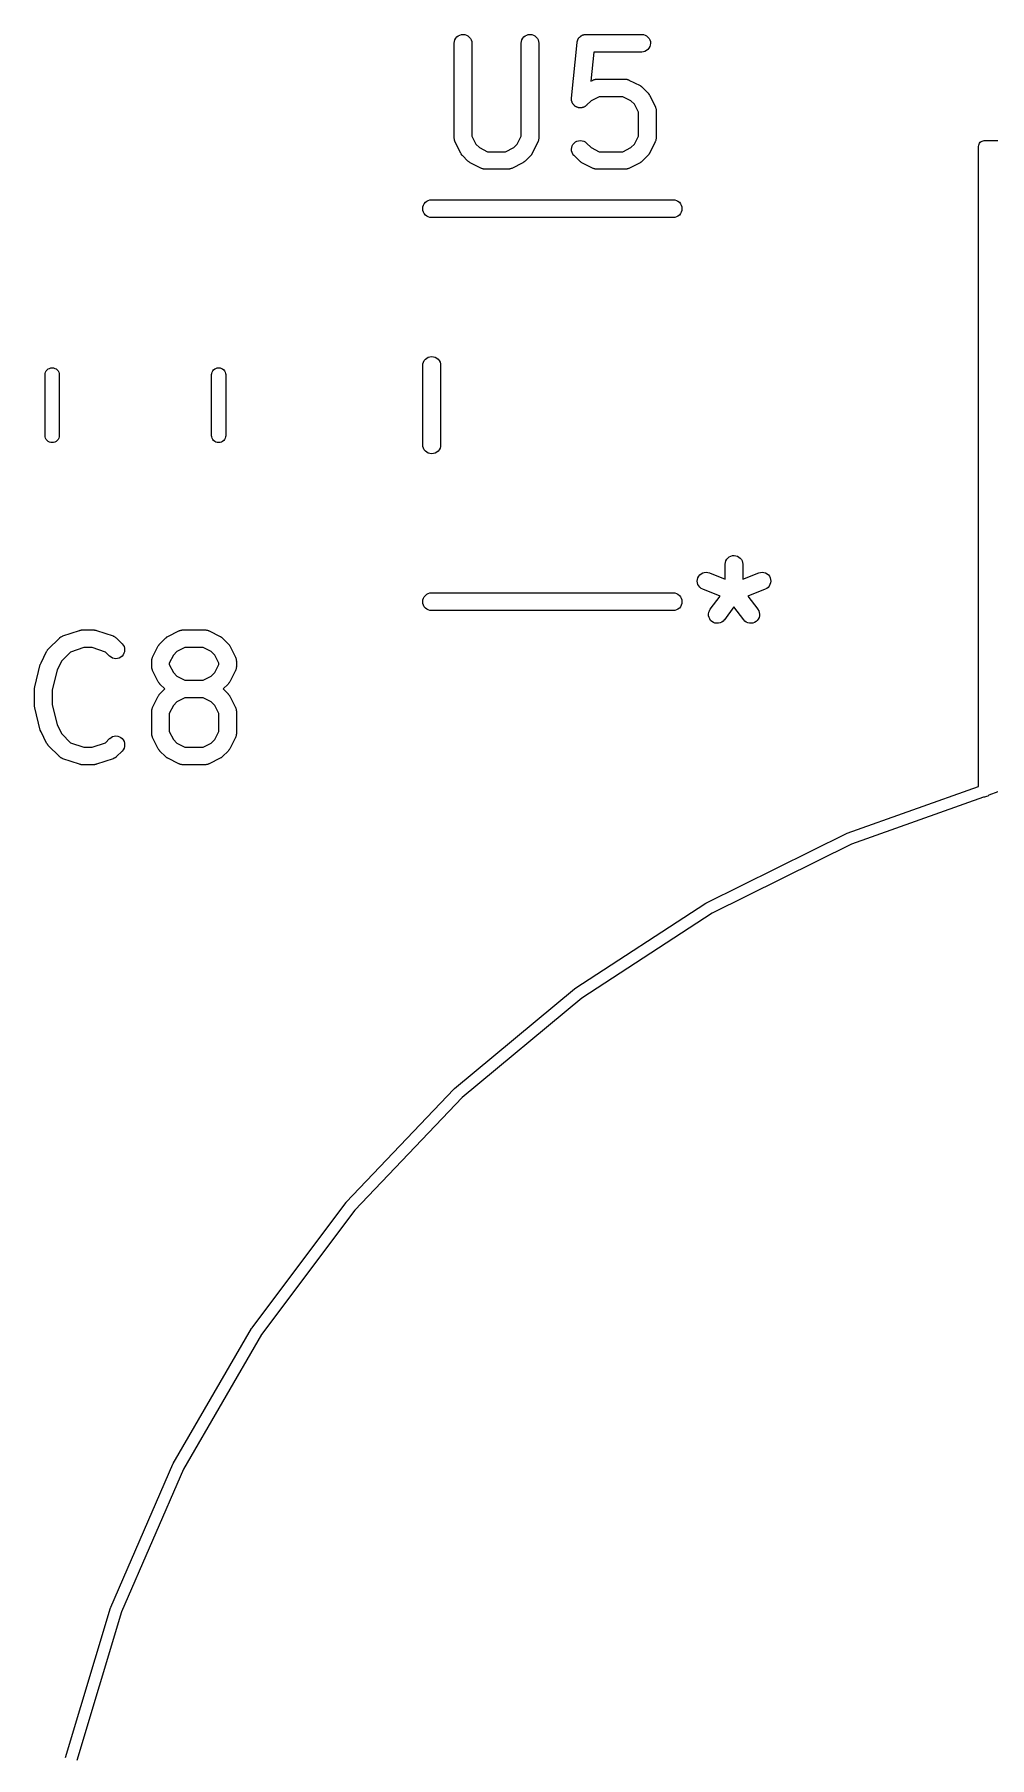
# Model space of a CAD drawing. Extents: x 122.8 to 186.2, y -119.4 to -70.3.
# Drawn here: x 122.84 to 130.98, y -87.23 to -72.53 of the extents above; entities that cross this region are included whole.
import ezdxf

# ---------------------------------------------------------------- set-up
doc = ezdxf.new("R2010")
doc.units = 0
doc.layers.add('BLACK', color=7, linetype='CONTINUOUS')

msp = doc.modelspace()

# ---------------------------------------------------------------- linework, layer by layer
at = {"layer": 'BLACK', "linetype": 'CONTINUOUS'}
for p, q in [((126.417, -72.6033), (126.419, -72.5888)), ((126.417, -72.6044), (126.417, -72.6033)), ((126.417, -73.4139), (126.417, -72.6044)), ((126.419, -72.5888), (126.423, -72.5748)), ((126.423, -72.5748), (126.43, -72.562)), ((126.43, -72.562), (126.44, -72.5508)), ((126.44, -72.5508), (126.451, -72.5416)), ((126.451, -72.5416), (126.464, -72.5348)), ((126.464, -72.5348), (126.478, -72.5307)), ((126.478, -72.5307), (126.493, -72.5294)), ((126.493, -72.5294), (126.507, -72.5309)), ((126.507, -72.5309), (126.521, -72.5352)), ((126.521, -72.5352), (126.534, -72.5422)), ((126.534, -72.5422), (126.545, -72.5515)), ((126.545, -72.5515), (126.555, -72.5629)), ((126.555, -72.5629), (126.561, -72.5758)), ((126.561, -72.5758), (126.566, -72.5898)), ((126.566, -72.5898), (126.567, -72.6044)), ((126.567, -72.6044), (126.567, -73.3962)), ((126.989, -72.6033), (126.99, -72.5888)), ((126.989, -72.6044), (126.989, -72.6033)), ((126.989, -73.3962), (126.989, -72.6044)), ((126.99, -72.5888), (126.995, -72.5748)), ((126.995, -72.5748), (127.002, -72.562)), ((127.002, -72.562), (127.011, -72.5508)), ((127.011, -72.5508), (127.022, -72.5416)), ((127.022, -72.5416), (127.035, -72.5348)), ((127.035, -72.5348), (127.049, -72.5307)), ((127.049, -72.5307), (127.064, -72.5294)), ((127.064, -72.5294), (127.079, -72.5309)), ((127.079, -72.5309), (127.093, -72.5352)), ((127.093, -72.5352), (127.105, -72.5422)), ((127.105, -72.5422), (127.117, -72.5515)), ((127.117, -72.5515), (127.126, -72.5629)), ((127.126, -72.5629), (127.133, -72.5758)), ((127.133, -72.5758), (127.137, -72.5898)), ((127.137, -72.5898), (127.139, -72.6044)), ((127.139, -72.6044), (127.139, -73.4139)), ((127.417, -73.0731), (127.465, -72.5969)), ((127.465, -72.5959), (127.466, -72.5926)), ((127.465, -72.5969), (127.465, -72.5959)), ((127.466, -72.5893), (127.467, -72.5855)), ((127.466, -72.5926), (127.466, -72.5893)), ((127.467, -72.5855), (127.468, -72.5816)), ((127.468, -72.5816), (127.47, -72.5785)), ((127.47, -72.5785), (127.471, -72.5753)), ((127.471, -72.5753), (127.472, -72.5718)), ((127.472, -72.5718), (127.474, -72.5681)), ((127.474, -72.5681), (127.476, -72.5654)), ((127.476, -72.5654), (127.478, -72.5624)), ((127.478, -72.5624), (127.48, -72.5594)), ((127.48, -72.5594), (127.482, -72.5561)), ((127.482, -72.5561), (127.485, -72.5537)), ((127.485, -72.5537), (127.487, -72.5512)), ((127.487, -72.5512), (127.49, -72.5486)), ((127.49, -72.5486), (127.493, -72.5458)), ((127.493, -72.5458), (127.496, -72.544)), ((127.496, -72.544), (127.498, -72.5419)), ((127.498, -72.5419), (127.502, -72.54)), ((127.502, -72.54), (127.505, -72.5378)), ((127.505, -72.5378), (127.508, -72.5366)), ((127.508, -72.5366), (127.511, -72.535)), ((127.511, -72.535), (127.515, -72.5339)), ((127.515, -72.5339), (127.519, -72.5324)), ((127.519, -72.5324), (127.522, -72.5318)), ((127.522, -72.5318), (127.525, -72.5308)), ((127.525, -72.5308), (127.529, -72.5304)), ((127.529, -72.5304), (127.533, -72.5297)), ((127.533, -72.5297), (127.536, -72.5297)), ((127.536, -72.5297), (127.54, -72.5294)), ((127.54, -72.5294), (128.016, -72.5294)), ((128.016, -72.5294), (128.017, -72.5294)), ((128.017, -72.5294), (128.031, -72.531)), ((128.031, -72.531), (128.045, -72.5354)), ((128.045, -72.5354), (128.058, -72.5425)), ((128.058, -72.5425), (128.069, -72.5519)), ((128.069, -72.5519), (128.079, -72.5633)), ((128.079, -72.5633), (128.085, -72.5763)), ((128.085, -72.5763), (128.09, -72.5903)), ((128.091, -72.6049), (128.089, -72.6195)), ((128.09, -72.5903), (128.091, -72.6049)), ((127.608, -72.6794), (127.583, -72.9276)), ((128.016, -72.6794), (127.608, -72.6794)), ((128.03, -72.678), (128.016, -72.6794)), ((128.044, -72.6737), (128.03, -72.678)), ((128.057, -72.6668), (128.044, -72.6737)), ((128.069, -72.6576), (128.057, -72.6668)), ((128.078, -72.6463), (128.069, -72.6576)), ((128.085, -72.6334), (128.078, -72.6463)), ((128.089, -72.6195), (128.085, -72.6334)), ((127.583, -72.9276), (127.601, -72.9183)), ((127.601, -72.9183), (127.602, -72.9178)), ((127.602, -72.9178), (127.604, -72.917)), ((127.604, -72.917), (127.606, -72.916)), ((127.606, -72.916), (127.611, -72.9145)), ((127.611, -72.9145), (127.616, -72.9127)), ((127.616, -72.9127), (127.618, -72.9124)), ((127.618, -72.9124), (127.62, -72.9118)), ((127.62, -72.9118), (127.625, -72.9113)), ((127.625, -72.9113), (127.631, -72.9105)), ((127.631, -72.9105), (127.633, -72.9105)), ((127.633, -72.9105), (127.635, -72.9103)), ((127.635, -72.9103), (127.873, -72.9103)), ((127.873, -72.9103), (127.874, -72.9103)), ((127.874, -72.9103), (127.876, -72.9106)), ((127.876, -72.9106), (127.878, -72.9105)), ((127.878, -72.9105), (127.884, -72.9114)), ((127.884, -72.9114), (127.889, -72.912)), ((127.889, -72.912), (127.891, -72.9126)), ((127.891, -72.9126), (127.893, -72.913)), ((127.893, -72.913), (127.898, -72.9149)), ((127.898, -72.9149), (127.903, -72.9164)), ((127.903, -72.9164), (127.905, -72.9175)), ((127.905, -72.9175), (127.907, -72.9183)), ((127.907, -72.9183), (128.002, -72.9659)), ((128.002, -72.9659), (128.003, -72.9663)), ((128.003, -72.9663), (128.006, -72.9686)), ((128.006, -72.9686), (128.01, -72.9706)), ((128.01, -72.9706), (128.012, -72.9726)), ((128.012, -72.9726), (128.015, -72.9743)), ((128.015, -72.9743), (128.018, -72.9772)), ((128.018, -72.9772), (128.021, -72.9799)), ((128.021, -72.9799), (128.069, -73.0275)), ((128.069, -73.0275), (128.07, -73.0283)), ((128.07, -73.0283), (128.072, -73.0316)), ((128.072, -73.0316), (128.075, -73.0346)), ((128.075, -73.0346), (128.077, -73.0373)), ((128.077, -73.0373), (128.079, -73.0397)), ((128.079, -73.0397), (128.081, -73.0435)), ((128.081, -73.0435), (128.083, -73.047)), ((128.083, -73.047), (128.131, -73.1423)), ((127.417, -73.0767), (127.417, -73.0731)), ((127.417, -73.0803), (127.417, -73.0767)), ((127.417, -73.084), (127.417, -73.0803)), ((127.417, -73.0877), (127.417, -73.084)), ((127.418, -73.0913), (127.417, -73.0877)), ((127.418, -73.0949), (127.418, -73.0913)), ((127.42, -73.0985), (127.418, -73.0949)), ((127.42, -73.1021), (127.42, -73.0985)), ((127.422, -73.1054), (127.42, -73.1021)), ((127.423, -73.1089), (127.422, -73.1054)), ((127.424, -73.1122), (127.423, -73.1089)), ((127.426, -73.1157), (127.424, -73.1122)), ((127.428, -73.1187), (127.426, -73.1157)), ((127.429, -73.1219), (127.428, -73.1187)), ((127.432, -73.1248), (127.429, -73.1219)), ((127.434, -73.1279), (127.432, -73.1248)), ((127.436, -73.1304), (127.434, -73.1279)), ((127.439, -73.1332), (127.436, -73.1304)), ((127.442, -73.1356), (127.439, -73.1332)), ((127.444, -73.1383), (127.442, -73.1356)), ((127.447, -73.1403), (127.444, -73.1383)), ((127.45, -73.1426), (127.447, -73.1403)), ((127.453, -73.1444), (127.45, -73.1426)), ((127.456, -73.1465), (127.453, -73.1444)), ((127.46, -73.1479), (127.456, -73.1465)), ((127.463, -73.1496), (127.46, -73.1479)), ((127.466, -73.1507), (127.463, -73.1496)), ((127.47, -73.1522), (127.466, -73.1507)), ((127.473, -73.1529), (127.47, -73.1522)), ((127.477, -73.154), (127.473, -73.1529)), ((127.48, -73.1544), (127.477, -73.154)), ((127.484, -73.1551), (127.48, -73.1544)), ((127.488, -73.1552), (127.484, -73.1551)), ((127.491, -73.1556), (127.488, -73.1552)), ((127.495, -73.1552), (127.491, -73.1556)), ((127.499, -73.1553), (127.495, -73.1552)), ((127.502, -73.1546), (127.499, -73.1553)), ((127.506, -73.1543), (127.502, -73.1546)), ((127.509, -73.1532), (127.506, -73.1543)), ((127.513, -73.1526), (127.509, -73.1532)), ((127.516, -73.1512), (127.513, -73.1526)), ((127.52, -73.1502), (127.516, -73.1512)), ((127.523, -73.1485), (127.52, -73.1502)), ((127.527, -73.1471), (127.523, -73.1485)), ((127.53, -73.1451), (127.527, -73.1471)), ((127.533, -73.1435), (127.53, -73.1451)), ((127.536, -73.1411), (127.533, -73.1435)), ((127.539, -73.1391), (127.536, -73.1411)), ((127.542, -73.1366), (127.539, -73.1391)), ((127.544, -73.1343), (127.542, -73.1366)), ((127.545, -73.1336), (127.544, -73.1343)), ((127.584, -73.0946), (127.545, -73.1336)), ((127.653, -73.0603), (127.584, -73.0946)), ((127.855, -73.0603), (127.653, -73.0603)), ((127.924, -73.0946), (127.855, -73.0603)), ((127.954, -73.125), (127.924, -73.0946)), ((127.989, -73.1935), (127.954, -73.125)), ((127.989, -73.3962), (127.989, -73.1935)), ((128.131, -73.1423), (128.131, -73.1432)), ((128.131, -73.1432), (128.132, -73.1453)), ((128.132, -73.1453), (128.133, -73.1472)), ((128.133, -73.1472), (128.134, -73.1521)), ((128.134, -73.1521), (128.136, -73.1569)), ((128.136, -73.1569), (128.136, -73.1591)), ((128.136, -73.1591), (128.137, -73.1612)), ((128.137, -73.1612), (128.138, -73.1663)), ((128.138, -73.1663), (128.138, -73.1714)), ((128.138, -73.1714), (128.138, -73.1736)), ((128.138, -73.1736), (128.139, -73.1758)), ((128.139, -73.1758), (128.139, -73.4139)), ((126.417, -73.4161), (126.417, -73.4139)), ((126.417, -73.4183), (126.417, -73.4161)), ((126.418, -73.4234), (126.417, -73.4183)), ((126.419, -73.4285), (126.418, -73.4234)), ((126.419, -73.4306), (126.419, -73.4285)), ((126.42, -73.4328), (126.419, -73.4306)), ((126.421, -73.4376), (126.42, -73.4328)), ((126.423, -73.4425), (126.421, -73.4376)), ((126.424, -73.4444), (126.423, -73.4425)), ((126.425, -73.4465), (126.424, -73.4444)), ((126.425, -73.4474), (126.425, -73.4465)), ((126.473, -73.5427), (126.425, -73.4474)), ((126.567, -73.3962), (126.601, -73.4647)), ((126.601, -73.4647), (126.632, -73.4951)), ((126.632, -73.4951), (126.7, -73.5294)), ((126.855, -73.5294), (126.924, -73.4951)), ((126.924, -73.4951), (126.954, -73.4647)), ((126.954, -73.4647), (126.989, -73.3962)), ((127.131, -73.4474), (127.083, -73.5427)), ((127.132, -73.4434), (127.131, -73.4454)), ((127.131, -73.4454), (127.131, -73.4474)), ((127.134, -73.4386), (127.132, -73.4434)), ((127.136, -73.4338), (127.134, -73.4386)), ((127.137, -73.4295), (127.136, -73.4316)), ((127.136, -73.4316), (127.136, -73.4338)), ((127.138, -73.4194), (127.137, -73.4244)), ((127.137, -73.4244), (127.137, -73.4295)), ((127.139, -73.415), (127.138, -73.4171)), ((127.138, -73.4171), (127.138, -73.4194)), ((127.139, -73.4139), (127.139, -73.415)), ((127.417, -73.5084), (127.419, -73.4938)), ((127.419, -73.4938), (127.423, -73.4798)), ((127.423, -73.4798), (127.43, -73.467)), ((127.43, -73.467), (127.439, -73.4557)), ((127.439, -73.4557), (127.451, -73.4465)), ((127.451, -73.4465), (127.464, -73.4397)), ((127.464, -73.4397), (127.478, -73.4355)), ((127.478, -73.4355), (127.492, -73.4341)), ((127.492, -73.4341), (127.507, -73.4356)), ((127.507, -73.4356), (127.521, -73.4399)), ((127.521, -73.4399), (127.534, -73.4468)), ((127.534, -73.4468), (127.545, -73.4561)), ((127.545, -73.4561), (127.584, -73.4951)), ((127.584, -73.4951), (127.653, -73.5294)), ((127.855, -73.5294), (127.924, -73.4951)), ((127.924, -73.4951), (127.954, -73.4647)), ((127.954, -73.4647), (127.989, -73.3962)), ((128.131, -73.4474), (128.083, -73.5427)), ((128.132, -73.4434), (128.131, -73.4454)), ((128.131, -73.4454), (128.131, -73.4474)), ((128.134, -73.4386), (128.132, -73.4434)), ((128.136, -73.4338), (128.134, -73.4386)), ((128.137, -73.4295), (128.136, -73.4316)), ((128.136, -73.4316), (128.136, -73.4338)), ((128.138, -73.4194), (128.137, -73.4244)), ((128.137, -73.4244), (128.137, -73.4295)), ((128.139, -73.415), (128.138, -73.4171)), ((128.138, -73.4171), (128.138, -73.4194)), ((128.139, -73.4139), (128.139, -73.415)), ((130.889, -73.485), (130.89, -73.4752)), ((130.889, -73.4874), (130.889, -73.485)), ((130.889, -78.9438), (130.889, -73.4874)), ((130.89, -73.4752), (130.893, -73.4658)), ((130.893, -73.4658), (130.897, -73.4571)), ((130.897, -73.4571), (130.903, -73.4495)), ((130.903, -73.4495), (130.911, -73.4432)), ((130.911, -73.4432), (130.92, -73.4386)), ((130.92, -73.4386), (130.929, -73.4357)), ((130.929, -73.4357), (130.937, -73.435)), ((130.937, -73.435), (130.939, -73.4348)), ((130.939, -73.4348), (130.941, -73.435)), ((130.941, -73.435), (137.537, -73.435)), ((126.475, -73.5463), (126.473, -73.5427)), ((126.477, -73.55), (126.475, -73.5463)), ((126.479, -73.5524), (126.477, -73.55)), ((126.48, -73.5551), (126.479, -73.5524)), ((126.483, -73.5581), (126.48, -73.5551)), ((126.486, -73.5614), (126.483, -73.5581)), ((126.487, -73.5622), (126.486, -73.5614)), ((126.534, -73.6098), (126.487, -73.5622)), ((126.538, -73.6125), (126.534, -73.6098)), ((126.541, -73.6154), (126.538, -73.6125)), ((126.543, -73.6171), (126.541, -73.6154)), ((126.546, -73.6191), (126.543, -73.6171)), ((126.549, -73.6211), (126.546, -73.6191)), ((126.553, -73.6234), (126.549, -73.6211)), ((126.554, -73.6238), (126.553, -73.6234)), ((126.649, -73.6715), (126.554, -73.6238)), ((126.7, -73.5294), (126.855, -73.5294)), ((127.002, -73.6238), (126.907, -73.6715)), ((127.005, -73.6216), (127.002, -73.6238)), ((127.009, -73.6197), (127.005, -73.6216)), ((127.012, -73.6177), (127.009, -73.6197)), ((127.014, -73.6161), (127.012, -73.6177)), ((127.017, -73.6132), (127.014, -73.6161)), ((127.021, -73.6105), (127.017, -73.6132)), ((127.069, -73.5622), (127.021, -73.6098)), ((127.021, -73.6098), (127.021, -73.6105)), ((127.072, -73.5589), (127.069, -73.5622)), ((127.075, -73.5559), (127.072, -73.5589)), ((127.076, -73.5533), (127.075, -73.5559)), ((127.078, -73.5509), (127.076, -73.5533)), ((127.08, -73.5472), (127.078, -73.5509)), ((127.083, -73.5436), (127.08, -73.5472)), ((127.083, -73.5427), (127.083, -73.5436)), ((127.418, -73.5229), (127.417, -73.5084)), ((127.422, -73.537), (127.418, -73.5229)), ((127.429, -73.55), (127.422, -73.537)), ((127.438, -73.5614), (127.429, -73.55)), ((127.439, -73.5622), (127.438, -73.5614)), ((127.487, -73.6098), (127.439, -73.5622)), ((127.49, -73.6125), (127.487, -73.6098)), ((127.493, -73.6154), (127.49, -73.6125)), ((127.496, -73.6171), (127.493, -73.6154)), ((127.498, -73.6191), (127.496, -73.6171)), ((127.502, -73.6211), (127.498, -73.6191)), ((127.505, -73.6234), (127.502, -73.6211)), ((127.506, -73.6238), (127.505, -73.6234)), ((127.601, -73.6715), (127.506, -73.6238)), ((127.653, -73.5294), (127.855, -73.5294)), ((128.002, -73.6238), (127.907, -73.6715)), ((128.005, -73.6216), (128.002, -73.6238)), ((128.009, -73.6197), (128.005, -73.6216)), ((128.012, -73.6177), (128.009, -73.6197)), ((128.014, -73.6161), (128.012, -73.6177)), ((128.017, -73.6132), (128.014, -73.6161)), ((128.021, -73.6105), (128.017, -73.6132)), ((128.069, -73.5622), (128.021, -73.6098)), ((128.021, -73.6098), (128.021, -73.6105)), ((128.072, -73.5589), (128.069, -73.5622)), ((128.075, -73.5559), (128.072, -73.5589)), ((128.076, -73.5533), (128.075, -73.5559)), ((128.078, -73.5509), (128.076, -73.5533)), ((128.08, -73.5472), (128.078, -73.5509)), ((128.083, -73.5436), (128.08, -73.5472)), ((128.083, -73.5427), (128.083, -73.5436)), ((126.651, -73.6723), (126.649, -73.6715)), ((126.653, -73.6733), (126.651, -73.6723)), ((126.658, -73.6749), (126.653, -73.6733)), ((126.663, -73.6767), (126.658, -73.6749)), ((126.665, -73.6771), (126.663, -73.6767)), ((126.667, -73.6777), (126.665, -73.6771)), ((126.672, -73.6783), (126.667, -73.6777)), ((126.677, -73.6792), (126.672, -73.6783)), ((126.679, -73.6791), (126.677, -73.6792)), ((126.682, -73.6794), (126.679, -73.6791)), ((126.683, -73.6794), (126.682, -73.6794)), ((126.873, -73.6794), (126.683, -73.6794)), ((126.875, -73.6792), (126.873, -73.6794)), ((126.877, -73.6793), (126.875, -73.6792)), ((126.883, -73.6785), (126.877, -73.6793)), ((126.888, -73.678), (126.883, -73.6785)), ((126.89, -73.6773), (126.888, -73.678)), ((126.892, -73.677), (126.89, -73.6773)), ((126.897, -73.6752), (126.892, -73.677)), ((126.902, -73.6737), (126.897, -73.6752)), ((126.904, -73.6727), (126.902, -73.6737)), ((126.906, -73.6719), (126.904, -73.6727)), ((126.907, -73.6715), (126.906, -73.6719)), ((127.603, -73.6723), (127.601, -73.6715)), ((127.605, -73.6733), (127.603, -73.6723)), ((127.61, -73.6749), (127.605, -73.6733)), ((127.615, -73.6767), (127.61, -73.6749)), ((127.617, -73.6771), (127.615, -73.6767)), ((127.619, -73.6777), (127.617, -73.6771)), ((127.624, -73.6783), (127.619, -73.6777)), ((127.63, -73.6792), (127.624, -73.6783)), ((127.632, -73.6791), (127.63, -73.6792)), ((127.634, -73.6794), (127.632, -73.6791)), ((127.635, -73.6794), (127.634, -73.6794)), ((127.873, -73.6794), (127.635, -73.6794)), ((127.875, -73.6792), (127.873, -73.6794)), ((127.877, -73.6793), (127.875, -73.6792)), ((127.883, -73.6785), (127.877, -73.6793)), ((127.888, -73.678), (127.883, -73.6785)), ((127.89, -73.6773), (127.888, -73.678)), ((127.892, -73.677), (127.89, -73.6773)), ((127.897, -73.6752), (127.892, -73.677)), ((127.902, -73.6737), (127.897, -73.6752)), ((127.904, -73.6727), (127.902, -73.6737)), ((127.906, -73.6719), (127.904, -73.6727)), ((127.907, -73.6715), (127.906, -73.6719)), ((126.149, -74.0156), (126.15, -74.0007)), ((126.15, -74.0305), (126.149, -74.0156)), ((126.15, -74.0007), (126.155, -73.9863)), ((126.155, -74.0449), (126.15, -74.0305)), ((126.155, -73.9863), (126.162, -73.9731)), ((126.162, -74.0581), (126.155, -74.0449)), ((126.162, -73.9731), (126.171, -73.9615)), ((126.171, -74.0697), (126.162, -74.0581)), ((126.171, -73.9615), (126.183, -73.9519)), ((126.183, -74.0793), (126.171, -74.0697)), ((126.183, -73.9519), (126.196, -73.9449)), ((126.196, -74.0863), (126.183, -74.0793)), ((126.196, -73.9449), (126.21, -73.9405)), ((126.21, -73.9405), (126.222, -73.9394)), ((126.222, -73.9394), (128.286, -73.9394)), ((128.286, -73.9394), (128.298, -73.9405)), ((128.298, -73.9405), (128.312, -73.9449)), ((128.312, -73.9449), (128.325, -73.9519)), ((128.325, -74.0793), (128.312, -74.0863)), ((128.325, -73.9519), (128.337, -73.9615)), ((128.337, -74.0697), (128.325, -74.0793)), ((128.337, -73.9615), (128.346, -73.9731)), ((128.346, -74.0581), (128.337, -74.0697)), ((128.346, -73.9731), (128.353, -73.9863)), ((128.353, -74.0449), (128.346, -74.0581)), ((128.353, -73.9863), (128.358, -74.0007)), ((128.358, -74.0305), (128.353, -74.0449)), ((128.358, -74.0007), (128.359, -74.0156)), ((128.359, -74.0156), (128.358, -74.0305)), ((126.21, -74.0907), (126.196, -74.0863)), ((126.222, -74.0918), (126.21, -74.0907)), ((128.286, -74.0918), (126.222, -74.0918)), ((128.298, -74.0907), (128.286, -74.0918)), ((128.312, -74.0863), (128.298, -74.0907)), ((122.932, -75.4103), (122.938, -75.3999)), ((122.938, -75.3999), (122.945, -75.3908)), ((122.945, -75.3908), (122.955, -75.3833)), ((122.955, -75.3833), (122.965, -75.3777)), ((122.965, -75.3777), (122.976, -75.3743)), ((122.976, -75.3743), (122.988, -75.3731)), ((122.988, -75.3731), (123, -75.3743)), ((123, -75.3743), (123.011, -75.3777)), ((123.011, -75.3777), (123.021, -75.3833)), ((123.021, -75.3833), (123.031, -75.3908)), ((123.031, -75.3908), (123.038, -75.3999)), ((123.038, -75.3999), (123.044, -75.4103)), ((124.352, -75.4103), (124.358, -75.3999)), ((124.358, -75.3999), (124.365, -75.3908)), ((124.365, -75.3908), (124.375, -75.3833)), ((124.375, -75.3833), (124.385, -75.3777)), ((124.385, -75.3777), (124.396, -75.3743)), ((124.396, -75.3743), (124.408, -75.3731)), ((124.408, -75.3731), (124.42, -75.3743)), ((124.42, -75.3743), (124.431, -75.3777)), ((124.431, -75.3777), (124.441, -75.3833)), ((124.441, -75.3833), (124.451, -75.3908)), ((124.451, -75.3908), (124.458, -75.3999)), ((124.458, -75.3999), (124.464, -75.4103)), ((126.149, -75.3504), (126.15, -75.3392)), ((126.149, -76.0336), (126.149, -75.3504)), ((126.15, -75.3392), (126.155, -75.3248)), ((126.155, -75.3248), (126.162, -75.3116)), ((126.162, -75.3116), (126.171, -75.3)), ((126.171, -75.3), (126.183, -75.2905)), ((126.183, -75.2905), (126.196, -75.2834)), ((126.196, -75.2834), (126.21, -75.279)), ((126.21, -75.279), (126.225, -75.2776)), ((126.225, -75.2776), (126.24, -75.279)), ((126.24, -75.279), (126.255, -75.2834)), ((126.255, -75.2834), (126.268, -75.2905)), ((126.268, -75.2905), (126.279, -75.3)), ((126.279, -75.3), (126.289, -75.3116)), ((126.289, -75.3116), (126.296, -75.3248)), ((126.296, -75.3248), (126.3, -75.3392)), ((126.3, -75.3392), (126.301, -75.3504)), ((126.301, -75.3504), (126.301, -76.0336)), ((122.928, -75.4305), (122.929, -75.4217)), ((122.928, -75.9535), (122.928, -75.4305)), ((122.929, -75.4217), (122.932, -75.4103)), ((123.044, -75.4103), (123.047, -75.4217)), ((123.047, -75.4217), (123.048, -75.4305)), ((123.048, -75.4305), (123.048, -75.9535)), ((124.348, -75.4305), (124.349, -75.4217)), ((124.348, -75.9535), (124.348, -75.4305)), ((124.349, -75.4217), (124.352, -75.4103)), ((124.464, -75.4103), (124.467, -75.4217)), ((124.467, -75.4217), (124.468, -75.4305)), ((124.468, -75.4305), (124.468, -75.9535)), ((122.929, -75.9623), (122.928, -75.9535)), ((122.932, -75.9736), (122.929, -75.9623)), ((122.938, -75.9841), (122.932, -75.9736)), ((122.945, -75.9932), (122.938, -75.9841)), ((122.955, -76.0007), (122.945, -75.9932)), ((123.031, -75.9932), (123.021, -76.0007)), ((123.038, -75.9841), (123.031, -75.9932)), ((123.044, -75.9736), (123.038, -75.9841)), ((123.047, -75.9623), (123.044, -75.9736)), ((123.048, -75.9535), (123.047, -75.9623)), ((124.349, -75.9623), (124.348, -75.9535)), ((124.352, -75.9736), (124.349, -75.9623)), ((124.358, -75.9841), (124.352, -75.9736)), ((124.365, -75.9932), (124.358, -75.9841)), ((124.375, -76.0007), (124.365, -75.9932)), ((124.451, -75.9932), (124.441, -76.0007)), ((124.458, -75.9841), (124.451, -75.9932)), ((124.464, -75.9736), (124.458, -75.9841)), ((124.467, -75.9623), (124.464, -75.9736)), ((124.468, -75.9535), (124.467, -75.9623)), ((122.965, -76.0063), (122.955, -76.0007)), ((122.976, -76.0097), (122.965, -76.0063)), ((122.988, -76.0109), (122.976, -76.0097)), ((123, -76.0097), (122.988, -76.0109)), ((123.011, -76.0063), (123, -76.0097)), ((123.021, -76.0007), (123.011, -76.0063)), ((124.385, -76.0063), (124.375, -76.0007)), ((124.396, -76.0097), (124.385, -76.0063)), ((124.408, -76.0109), (124.396, -76.0097)), ((124.42, -76.0097), (124.408, -76.0109)), ((124.431, -76.0063), (124.42, -76.0097)), ((124.441, -76.0007), (124.431, -76.0063)), ((126.15, -76.0448), (126.149, -76.0336)), ((126.155, -76.0592), (126.15, -76.0448)), ((126.162, -76.0724), (126.155, -76.0592)), ((126.171, -76.084), (126.162, -76.0724)), ((126.183, -76.0935), (126.171, -76.084)), ((126.196, -76.1006), (126.183, -76.0935)), ((126.21, -76.105), (126.196, -76.1006)), ((126.225, -76.1064), (126.21, -76.105)), ((126.24, -76.105), (126.225, -76.1064)), ((126.255, -76.1006), (126.24, -76.105)), ((126.268, -76.0935), (126.255, -76.1006)), ((126.279, -76.084), (126.268, -76.0935)), ((126.289, -76.0724), (126.279, -76.084)), ((126.296, -76.0592), (126.289, -76.0724)), ((126.3, -76.0448), (126.296, -76.0592)), ((126.301, -76.0336), (126.3, -76.0448)), ((128.73, -77.0338), (128.734, -77.0198)), ((128.734, -77.0198), (128.742, -77.007)), ((128.742, -77.007), (128.751, -76.9958)), ((128.751, -76.9958), (128.762, -76.9866)), ((128.762, -76.9866), (128.775, -76.9798)), ((128.775, -76.9798), (128.789, -76.9757)), ((128.789, -76.9757), (128.804, -76.9744)), ((128.804, -76.9744), (128.818, -76.9759)), ((128.818, -76.9759), (128.832, -76.9802)), ((128.832, -76.9802), (128.845, -76.9872)), ((128.845, -76.9872), (128.857, -76.9965)), ((128.857, -76.9965), (128.866, -77.0079)), ((128.866, -77.0079), (128.873, -77.0208)), ((128.873, -77.0208), (128.877, -77.0348)), ((128.492, -77.1779), (128.496, -77.1639)), ((128.496, -77.1639), (128.503, -77.1509)), ((128.503, -77.1509), (128.512, -77.1396)), ((128.512, -77.1396), (128.523, -77.1302)), ((128.523, -77.1302), (128.536, -77.1232)), ((128.536, -77.1232), (128.55, -77.1188)), ((128.55, -77.1188), (128.565, -77.1172)), ((128.565, -77.1172), (128.579, -77.1185)), ((128.579, -77.1185), (128.593, -77.1226)), ((128.593, -77.1226), (128.728, -77.1767)), ((128.728, -77.0483), (128.73, -77.0338)), ((128.728, -77.0494), (128.728, -77.0483)), ((128.728, -77.1767), (128.728, -77.0494)), ((128.877, -77.0348), (128.878, -77.0494)), ((128.878, -77.0494), (128.878, -77.1767)), ((128.878, -77.1767), (129.014, -77.1226)), ((129.014, -77.1226), (129.015, -77.1222)), ((129.015, -77.1222), (129.029, -77.1183)), ((129.029, -77.1183), (129.043, -77.1173)), ((129.043, -77.1173), (129.058, -77.119)), ((129.058, -77.119), (129.072, -77.1236)), ((129.072, -77.1236), (129.085, -77.1308)), ((129.085, -77.1308), (129.096, -77.1403)), ((129.096, -77.1403), (129.105, -77.1518)), ((129.105, -77.1518), (129.111, -77.1649)), ((129.111, -77.1649), (129.115, -77.179)), ((126.162, -77.3259), (126.171, -77.3143)), ((126.171, -77.3143), (126.183, -77.3047)), ((126.183, -77.3047), (126.196, -77.2977)), ((126.196, -77.2977), (126.21, -77.2933)), ((126.21, -77.2933), (126.222, -77.2922)), ((126.222, -77.2922), (128.286, -77.2922)), ((128.286, -77.2922), (128.298, -77.2933)), ((128.298, -77.2933), (128.312, -77.2977)), ((128.312, -77.2977), (128.325, -77.3047)), ((128.325, -77.3047), (128.337, -77.3143)), ((128.337, -77.3143), (128.346, -77.3259)), ((128.49, -77.1925), (128.492, -77.1779)), ((128.492, -77.2071), (128.49, -77.1925)), ((128.496, -77.2211), (128.492, -77.2071)), ((128.503, -77.234), (128.496, -77.2211)), ((128.512, -77.2453), (128.503, -77.234)), ((128.524, -77.2546), (128.512, -77.2453)), ((128.536, -77.2615), (128.524, -77.2546)), ((128.537, -77.2619), (128.536, -77.2615)), ((128.685, -77.3208), (128.537, -77.2619)), ((129.069, -77.2619), (128.922, -77.3208)), ((129.082, -77.2551), (129.069, -77.2619)), ((129.094, -77.246), (129.082, -77.2551)), ((129.103, -77.2348), (129.094, -77.246)), ((129.11, -77.222), (129.103, -77.2348)), ((129.115, -77.2081), (129.11, -77.222)), ((129.115, -77.179), (129.116, -77.1935)), ((129.116, -77.1935), (129.115, -77.2081)), ((126.149, -77.3684), (126.15, -77.3535)), ((126.15, -77.3833), (126.149, -77.3684)), ((126.15, -77.3535), (126.155, -77.3391)), ((126.155, -77.3977), (126.15, -77.3833)), ((126.155, -77.3391), (126.162, -77.3259)), ((126.162, -77.4109), (126.155, -77.3977)), ((126.171, -77.4225), (126.162, -77.4109)), ((126.183, -77.4321), (126.171, -77.4225)), ((126.196, -77.4391), (126.183, -77.4321)), ((126.21, -77.4435), (126.196, -77.4391)), ((126.222, -77.4446), (126.21, -77.4435)), ((128.286, -77.4446), (126.222, -77.4446)), ((128.298, -77.4435), (128.286, -77.4446)), ((128.312, -77.4391), (128.298, -77.4435)), ((128.325, -77.4321), (128.312, -77.4391)), ((128.337, -77.4225), (128.325, -77.4321)), ((128.346, -77.4109), (128.337, -77.4225)), ((128.346, -77.3259), (128.353, -77.3391)), ((128.353, -77.3977), (128.346, -77.4109)), ((128.353, -77.3391), (128.358, -77.3535)), ((128.358, -77.3833), (128.353, -77.3977)), ((128.358, -77.3535), (128.359, -77.3684)), ((128.359, -77.3684), (128.358, -77.3833)), ((128.586, -77.4737), (128.588, -77.4592)), ((128.588, -77.4592), (128.593, -77.4455)), ((128.593, -77.4455), (128.601, -77.433)), ((128.601, -77.433), (128.685, -77.3208)), ((128.803, -77.4125), (128.721, -77.523)), ((128.886, -77.523), (128.803, -77.4125)), ((128.922, -77.3208), (129.006, -77.433)), ((129.006, -77.433), (129.007, -77.4338)), ((129.007, -77.4338), (129.014, -77.4464)), ((129.014, -77.4464), (129.019, -77.4602)), ((129.019, -77.4602), (129.021, -77.4747)), ((123.079, -77.6608), (123.222, -77.6132)), ((123.222, -77.6132), (123.223, -77.6129)), ((123.223, -77.6129), (123.227, -77.612)), ((123.227, -77.612), (123.231, -77.6108)), ((123.231, -77.6108), (123.234, -77.6105)), ((123.234, -77.6105), (123.237, -77.6099)), ((123.237, -77.6099), (123.241, -77.6098)), ((123.241, -77.6098), (123.246, -77.6094)), ((123.246, -77.6094), (123.341, -77.6094)), ((123.341, -77.6094), (123.342, -77.6094)), ((123.342, -77.6094), (123.346, -77.6099)), ((123.346, -77.6099), (123.35, -77.61)), ((123.35, -77.61), (123.353, -77.6107)), ((123.353, -77.6107), (123.356, -77.611)), ((123.356, -77.611), (123.36, -77.6123)), ((123.36, -77.6123), (123.365, -77.6132)), ((123.365, -77.6132), (123.507, -77.6608)), ((124.079, -77.6136), (124.084, -77.6118)), ((124.084, -77.6118), (124.086, -77.6114)), ((124.086, -77.6114), (124.088, -77.6108)), ((124.088, -77.6108), (124.093, -77.6103)), ((124.093, -77.6103), (124.098, -77.6095)), ((124.098, -77.6095), (124.101, -77.6096)), ((124.101, -77.6096), (124.103, -77.6094)), ((124.103, -77.6094), (124.293, -77.6094)), ((124.293, -77.6094), (124.294, -77.6094)), ((124.294, -77.6094), (124.296, -77.6096)), ((124.296, -77.6096), (124.299, -77.6096)), ((124.299, -77.6096), (124.304, -77.6104)), ((124.304, -77.6104), (124.309, -77.611)), ((124.309, -77.611), (124.311, -77.6117)), ((124.311, -77.6117), (124.313, -77.6121)), ((124.313, -77.6121), (124.318, -77.6139)), ((128.586, -77.4883), (128.586, -77.4737)), ((128.59, -77.5025), (128.586, -77.4883)), ((128.596, -77.5158), (128.59, -77.5025)), ((128.604, -77.5277), (128.596, -77.5158)), ((128.615, -77.5376), (128.604, -77.5277)), ((128.628, -77.5453), (128.615, -77.5376)), ((128.641, -77.5504), (128.628, -77.5453)), ((128.656, -77.5528), (128.641, -77.5504)), ((128.67, -77.5523), (128.656, -77.5528)), ((128.685, -77.549), (128.67, -77.5523)), ((128.698, -77.5429), (128.685, -77.549)), ((128.71, -77.5344), (128.698, -77.5429)), ((128.72, -77.5238), (128.71, -77.5344)), ((128.721, -77.523), (128.72, -77.5238)), ((128.896, -77.5337), (128.886, -77.523)), ((128.908, -77.5424), (128.896, -77.5337)), ((128.921, -77.5486), (128.908, -77.5424)), ((128.935, -77.5522), (128.921, -77.5486)), ((128.95, -77.5529), (128.935, -77.5522)), ((128.964, -77.5507), (128.95, -77.5529)), ((128.978, -77.5458), (128.964, -77.5507)), ((128.991, -77.5383), (128.978, -77.5458)), ((129.002, -77.5285), (128.991, -77.5383)), ((129.01, -77.5167), (129.002, -77.5285)), ((129.017, -77.5035), (129.01, -77.5167)), ((129.02, -77.4893), (129.017, -77.5035)), ((129.021, -77.4747), (129.02, -77.4893)), ((122.954, -77.7742), (123.05, -77.679)), ((123.05, -77.6782), (123.052, -77.6769)), ((123.05, -77.679), (123.05, -77.6782)), ((123.052, -77.6769), (123.054, -77.6753)), ((123.054, -77.6753), (123.058, -77.6723)), ((123.058, -77.6723), (123.062, -77.6691)), ((123.062, -77.6691), (123.064, -77.6681)), ((123.064, -77.6681), (123.066, -77.6668)), ((123.066, -77.6668), (123.07, -77.6647)), ((123.07, -77.6647), (123.075, -77.6624)), ((123.075, -77.6624), (123.077, -77.6617)), ((123.077, -77.6617), (123.079, -77.6608)), ((123.258, -77.7594), (123.143, -77.7976)), ((123.329, -77.7594), (123.258, -77.7594)), ((123.443, -77.7976), (123.329, -77.7594)), ((123.507, -77.6608), (123.508, -77.6612)), ((123.508, -77.6612), (123.51, -77.6621)), ((123.51, -77.6621), (123.513, -77.6628)), ((123.513, -77.6628), (123.517, -77.6652)), ((123.517, -77.6652), (123.522, -77.6673)), ((123.522, -77.6673), (123.523, -77.6686)), ((123.523, -77.6686), (123.525, -77.6697)), ((123.525, -77.6697), (123.529, -77.6729)), ((123.529, -77.6729), (123.534, -77.6759)), ((123.534, -77.6759), (123.535, -77.6776)), ((123.535, -77.6776), (123.537, -77.679)), ((123.537, -77.679), (123.584, -77.7266)), ((123.584, -77.7266), (123.585, -77.7273)), ((123.585, -77.7273), (123.594, -77.7388)), ((123.594, -77.7388), (123.601, -77.7518)), ((123.601, -77.7518), (123.605, -77.7658)), ((123.845, -77.8413), (123.893, -77.7461)), ((123.893, -77.7451), (123.896, -77.7416)), ((123.893, -77.7461), (123.893, -77.7451)), ((123.896, -77.7416), (123.898, -77.7379)), ((123.898, -77.7379), (123.9, -77.7355)), ((123.9, -77.7355), (123.901, -77.7329)), ((123.901, -77.7329), (123.904, -77.7298)), ((123.904, -77.7298), (123.907, -77.7266)), ((123.907, -77.7266), (123.954, -77.679)), ((123.954, -77.679), (123.955, -77.6782)), ((123.955, -77.6782), (123.959, -77.6756)), ((123.959, -77.6756), (123.962, -77.6727)), ((123.962, -77.6727), (123.964, -77.671)), ((123.964, -77.671), (123.967, -77.6691)), ((123.967, -77.6691), (123.97, -77.6672)), ((123.97, -77.6672), (123.974, -77.6649)), ((123.974, -77.6649), (124.069, -77.6173)), ((124.12, -77.7594), (124.052, -77.7936)), ((124.069, -77.6173), (124.07, -77.6168)), ((124.07, -77.6168), (124.072, -77.6161)), ((124.072, -77.6161), (124.074, -77.615)), ((124.074, -77.615), (124.079, -77.6136)), ((124.276, -77.7594), (124.12, -77.7594)), ((124.344, -77.7936), (124.276, -77.7594)), ((124.318, -77.6139), (124.323, -77.6154)), ((124.323, -77.6154), (124.325, -77.6165)), ((124.325, -77.6165), (124.327, -77.6173)), ((124.327, -77.6173), (124.422, -77.6649)), ((124.422, -77.6649), (124.423, -77.6654)), ((124.423, -77.6654), (124.426, -77.6677)), ((124.426, -77.6677), (124.43, -77.6697)), ((124.43, -77.6697), (124.433, -77.6717)), ((124.433, -77.6717), (124.435, -77.6734)), ((124.435, -77.6734), (124.438, -77.6763)), ((124.438, -77.6763), (124.442, -77.679)), ((124.442, -77.679), (124.489, -77.7266)), ((124.489, -77.7266), (124.49, -77.7273)), ((124.49, -77.7273), (124.492, -77.7306)), ((124.492, -77.7306), (124.495, -77.7337)), ((124.495, -77.7337), (124.497, -77.7363)), ((124.497, -77.7363), (124.499, -77.7388)), ((124.499, -77.7388), (124.501, -77.7425)), ((124.501, -77.7425), (124.503, -77.7461)), ((124.503, -77.7461), (124.551, -77.8413)), ((122.84, -78.0948), (122.887, -77.9043)), ((122.887, -77.9033), (122.888, -77.9029)), ((122.887, -77.9043), (122.887, -77.9033)), ((122.888, -77.9026), (122.89, -77.8961)), ((122.888, -77.9029), (122.888, -77.9026)), ((122.89, -77.8961), (122.893, -77.8896)), ((122.893, -77.8889), (122.94, -77.7937)), ((122.893, -77.8893), (122.893, -77.8889)), ((122.893, -77.8896), (122.893, -77.8893)), ((122.94, -77.7937), (122.941, -77.7928)), ((122.941, -77.7928), (122.943, -77.7892)), ((122.943, -77.7892), (122.945, -77.7855)), ((122.945, -77.7855), (122.947, -77.7831)), ((122.947, -77.7831), (122.949, -77.7805)), ((122.949, -77.7805), (122.952, -77.7775)), ((122.952, -77.7775), (122.954, -77.7742)), ((123.069, -77.8717), (123.031, -77.9487)), ((123.143, -77.7976), (123.069, -77.8717)), ((123.478, -77.8327), (123.443, -77.7976)), ((123.49, -77.8419), (123.478, -77.8327)), ((123.503, -77.8489), (123.49, -77.8419)), ((123.517, -77.8531), (123.503, -77.8489)), ((123.531, -77.8546), (123.517, -77.8531)), ((123.546, -77.8532), (123.531, -77.8546)), ((123.56, -77.8491), (123.546, -77.8532)), ((123.573, -77.8422), (123.56, -77.8491)), ((123.584, -77.833), (123.573, -77.8422)), ((123.593, -77.8218), (123.584, -77.833)), ((123.6, -77.8089), (123.593, -77.8218)), ((123.605, -77.795), (123.6, -77.8089)), ((123.605, -77.7658), (123.606, -77.7804)), ((123.606, -77.7804), (123.605, -77.795)), ((123.837, -77.8694), (123.838, -77.8644)), ((123.838, -77.8716), (123.837, -77.8694)), ((123.837, -77.8738), (123.838, -77.8716)), ((123.837, -77.8749), (123.837, -77.8738)), ((123.837, -77.9225), (123.837, -77.8749)), ((123.838, -77.8644), (123.839, -77.8593)), ((123.839, -77.8593), (123.84, -77.8572)), ((123.84, -77.855), (123.842, -77.8502)), ((123.84, -77.8572), (123.84, -77.855)), ((123.842, -77.8502), (123.843, -77.8453)), ((123.843, -77.8453), (123.844, -77.8434)), ((123.844, -77.8434), (123.845, -77.8413)), ((124.022, -77.824), (123.987, -77.8926)), ((123.987, -77.8926), (123.987, -77.9048)), ((123.987, -77.9048), (124.022, -77.9733)), ((124.052, -77.7936), (124.022, -77.824)), ((124.374, -77.824), (124.344, -77.7936)), ((124.409, -77.8926), (124.374, -77.824)), ((124.374, -77.9733), (124.409, -77.9048)), ((124.409, -77.9048), (124.409, -77.8926)), ((124.551, -77.8413), (124.551, -77.8423)), ((124.551, -77.8423), (124.552, -77.8443)), ((124.552, -77.8443), (124.553, -77.8463)), ((124.553, -77.8463), (124.555, -77.8512)), ((124.555, -77.8512), (124.556, -77.856)), ((124.556, -77.856), (124.557, -77.8582)), ((124.557, -77.8582), (124.557, -77.8603)), ((124.557, -77.8603), (124.558, -77.8654)), ((124.558, -77.8654), (124.559, -77.8705)), ((124.559, -77.8705), (124.558, -77.8727)), ((124.558, -77.8727), (124.559, -77.8749)), ((124.559, -77.8749), (124.559, -77.9225)), ((123.031, -77.9487), (122.987, -78.1222)), ((123.837, -77.9247), (123.837, -77.9225)), ((123.837, -77.9269), (123.837, -77.9247)), ((123.838, -77.9319), (123.837, -77.9269)), ((123.839, -77.937), (123.838, -77.9319)), ((123.839, -77.9392), (123.839, -77.937)), ((123.84, -77.9413), (123.839, -77.9392)), ((123.841, -77.9461), (123.84, -77.9413)), ((123.843, -77.9511), (123.841, -77.9461)), ((123.844, -77.953), (123.843, -77.9511)), ((123.845, -77.9551), (123.844, -77.953)), ((123.845, -77.956), (123.845, -77.9551)), ((123.893, -78.0513), (123.845, -77.956)), ((123.895, -78.0548), (123.893, -78.0513)), ((124.022, -77.9733), (124.052, -78.0037)), ((124.052, -78.0037), (124.12, -78.038)), ((124.12, -78.038), (124.276, -78.038)), ((124.276, -78.038), (124.344, -78.0037)), ((124.344, -78.0037), (124.374, -77.9733)), ((124.503, -78.0522), (124.5, -78.0557)), ((124.551, -77.956), (124.503, -78.0513)), ((124.503, -78.0513), (124.503, -78.0522)), ((124.552, -77.954), (124.551, -77.956)), ((124.553, -77.952), (124.552, -77.954)), ((124.554, -77.9471), (124.553, -77.952)), ((124.556, -77.9423), (124.554, -77.9471)), ((124.557, -77.9381), (124.556, -77.9402)), ((124.556, -77.9402), (124.556, -77.9423)), ((124.558, -77.933), (124.557, -77.9381)), ((124.559, -77.9235), (124.558, -77.9257)), ((124.558, -77.9257), (124.559, -77.9279)), ((124.559, -77.9279), (124.558, -77.933)), ((124.559, -77.9225), (124.559, -77.9235)), ((122.837, -78.1092), (122.838, -78.1033)), ((122.837, -78.1106), (122.837, -78.1092)), ((122.837, -78.1119), (122.837, -78.1106)), ((122.837, -78.113), (122.837, -78.1119)), ((122.837, -78.2558), (122.837, -78.113)), ((122.838, -78.1033), (122.839, -78.0974)), ((122.839, -78.0961), (122.84, -78.0948)), ((122.839, -78.0974), (122.839, -78.0961)), ((122.987, -78.1222), (122.987, -78.2466)), ((123.845, -78.2699), (123.893, -78.1746)), ((123.893, -78.1737), (123.896, -78.1702)), ((123.893, -78.1746), (123.893, -78.1737)), ((123.897, -78.0586), (123.895, -78.0548)), ((123.896, -78.1702), (123.898, -78.1665)), ((123.899, -78.061), (123.897, -78.0586)), ((123.898, -78.1665), (123.9, -78.1641)), ((123.901, -78.0636), (123.899, -78.061)), ((123.9, -78.1641), (123.901, -78.1614)), ((123.904, -78.0667), (123.901, -78.0636)), ((123.901, -78.1614), (123.904, -78.1584)), ((123.906, -78.07), (123.904, -78.0667)), ((123.904, -78.1584), (123.907, -78.1552)), ((123.907, -78.0707), (123.906, -78.07)), ((123.949, -78.113), (123.907, -78.0707)), ((123.907, -78.1552), (123.949, -78.113)), ((124.12, -78.188), (124.052, -78.2222)), ((124.276, -78.188), (124.12, -78.188)), ((124.344, -78.2222), (124.276, -78.188)), ((124.489, -78.0707), (124.447, -78.113)), ((124.447, -78.113), (124.489, -78.1552)), ((124.492, -78.0675), (124.489, -78.0707)), ((124.489, -78.1552), (124.49, -78.1559)), ((124.49, -78.1559), (124.492, -78.1592)), ((124.495, -78.0645), (124.492, -78.0675)), ((124.492, -78.1592), (124.495, -78.1623)), ((124.496, -78.0618), (124.495, -78.0645)), ((124.495, -78.1623), (124.497, -78.1649)), ((124.498, -78.0594), (124.496, -78.0618)), ((124.497, -78.1649), (124.499, -78.1673)), ((124.5, -78.0557), (124.498, -78.0594)), ((124.499, -78.1673), (124.501, -78.1711)), ((124.501, -78.1711), (124.503, -78.1746)), ((124.503, -78.1746), (124.551, -78.2699)), ((122.837, -78.2571), (122.837, -78.2558)), ((122.837, -78.2585), (122.837, -78.2571)), ((122.838, -78.2644), (122.837, -78.2585)), ((122.839, -78.2704), (122.838, -78.2644)), ((122.839, -78.2717), (122.839, -78.2704)), ((122.839, -78.273), (122.839, -78.2717)), ((122.84, -78.274), (122.839, -78.273)), ((122.887, -78.4645), (122.84, -78.274)), ((122.987, -78.2466), (123.031, -78.4201)), ((123.837, -78.298), (123.838, -78.2929)), ((123.838, -78.3002), (123.837, -78.298)), ((123.837, -78.3024), (123.838, -78.3002)), ((123.837, -78.3034), (123.837, -78.3024)), ((123.837, -78.4939), (123.837, -78.3034)), ((123.838, -78.2929), (123.839, -78.2878)), ((123.839, -78.2878), (123.84, -78.2857)), ((123.84, -78.2836), (123.842, -78.2788)), ((123.84, -78.2857), (123.84, -78.2836)), ((123.842, -78.2788), (123.843, -78.2739)), ((123.843, -78.2739), (123.844, -78.2719)), ((123.844, -78.2719), (123.845, -78.2699)), ((124.022, -78.2526), (123.987, -78.3211)), ((123.987, -78.3211), (123.987, -78.4762)), ((124.052, -78.2222), (124.022, -78.2526)), ((124.374, -78.2526), (124.344, -78.2222)), ((124.409, -78.3211), (124.374, -78.2526)), ((124.409, -78.4762), (124.409, -78.3211)), ((124.551, -78.2699), (124.551, -78.2708)), ((124.551, -78.2708), (124.552, -78.2729)), ((124.552, -78.2729), (124.553, -78.2748)), ((124.553, -78.2748), (124.555, -78.2798)), ((124.555, -78.2798), (124.556, -78.2846)), ((124.556, -78.2846), (124.557, -78.2867)), ((124.557, -78.2867), (124.557, -78.2889)), ((124.557, -78.2889), (124.558, -78.294)), ((124.558, -78.294), (124.559, -78.299)), ((124.559, -78.299), (124.558, -78.3012)), ((124.558, -78.3012), (124.559, -78.3034)), ((124.559, -78.3034), (124.559, -78.4939)), ((122.887, -78.4648), (122.887, -78.4645)), ((122.887, -78.4651), (122.887, -78.4648)), ((122.89, -78.4716), (122.887, -78.4651)), ((122.892, -78.4783), (122.89, -78.4716)), ((122.892, -78.4786), (122.892, -78.4783)), ((122.892, -78.4789), (122.892, -78.4786)), ((122.893, -78.4798), (122.892, -78.4789)), ((122.94, -78.5751), (122.893, -78.4798)), ((123.031, -78.4201), (123.069, -78.4971)), ((123.837, -78.4961), (123.837, -78.4939)), ((123.987, -78.4762), (124.022, -78.5447)), ((124.374, -78.5447), (124.409, -78.4762)), ((124.559, -78.495), (124.558, -78.4971)), ((124.559, -78.4939), (124.559, -78.495)), ((122.943, -78.5786), (122.94, -78.5751)), ((122.945, -78.5824), (122.943, -78.5786)), ((122.947, -78.5848), (122.945, -78.5824)), ((122.948, -78.5875), (122.947, -78.5848)), ((122.951, -78.5905), (122.948, -78.5875)), ((122.954, -78.5938), (122.951, -78.5905)), ((122.954, -78.5946), (122.954, -78.5938)), ((123.05, -78.6898), (122.954, -78.5946)), ((123.069, -78.4971), (123.143, -78.5712)), ((123.143, -78.5712), (123.258, -78.6094)), ((123.258, -78.6094), (123.329, -78.6094)), ((123.329, -78.6094), (123.443, -78.5712)), ((123.443, -78.5712), (123.478, -78.5361)), ((123.478, -78.5361), (123.479, -78.5354)), ((123.479, -78.5354), (123.49, -78.5262)), ((123.49, -78.5262), (123.503, -78.5195)), ((123.503, -78.5195), (123.518, -78.5154)), ((123.518, -78.5154), (123.532, -78.5141)), ((123.532, -78.5141), (123.547, -78.5157)), ((123.584, -78.6422), (123.537, -78.6898)), ((123.547, -78.5157), (123.561, -78.5201)), ((123.561, -78.5201), (123.573, -78.5271)), ((123.573, -78.5271), (123.585, -78.5365)), ((123.594, -78.6309), (123.584, -78.6422)), ((123.585, -78.5365), (123.594, -78.5479)), ((123.594, -78.5479), (123.601, -78.5608)), ((123.601, -78.618), (123.594, -78.6309)), ((123.601, -78.5608), (123.605, -78.5748)), ((123.605, -78.604), (123.601, -78.618)), ((123.605, -78.5748), (123.606, -78.5894)), ((123.606, -78.5894), (123.605, -78.604)), ((123.837, -78.4983), (123.837, -78.4961)), ((123.838, -78.5034), (123.837, -78.4983)), ((123.839, -78.5085), (123.838, -78.5034)), ((123.839, -78.5106), (123.839, -78.5085)), ((123.84, -78.5128), (123.839, -78.5106)), ((123.841, -78.5176), (123.84, -78.5128)), ((123.843, -78.5225), (123.841, -78.5176)), ((123.844, -78.5244), (123.843, -78.5225)), ((123.845, -78.5265), (123.844, -78.5244)), ((123.845, -78.5274), (123.845, -78.5265)), ((123.893, -78.6227), (123.845, -78.5274)), ((123.895, -78.6263), (123.893, -78.6227)), ((123.897, -78.63), (123.895, -78.6263)), ((123.899, -78.6324), (123.897, -78.63)), ((123.901, -78.6351), (123.899, -78.6324)), ((123.904, -78.6381), (123.901, -78.6351)), ((123.906, -78.6414), (123.904, -78.6381)), ((123.907, -78.6422), (123.906, -78.6414)), ((123.954, -78.6898), (123.907, -78.6422)), ((124.022, -78.5447), (124.052, -78.5751)), ((124.052, -78.5751), (124.12, -78.6094)), ((124.12, -78.6094), (124.276, -78.6094)), ((124.276, -78.6094), (124.344, -78.5751)), ((124.344, -78.5751), (124.374, -78.5447)), ((124.489, -78.6422), (124.442, -78.6898)), ((124.492, -78.6389), (124.489, -78.6422)), ((124.495, -78.6359), (124.492, -78.6389)), ((124.496, -78.6333), (124.495, -78.6359)), ((124.498, -78.6309), (124.496, -78.6333)), ((124.5, -78.6272), (124.498, -78.6309)), ((124.503, -78.6236), (124.5, -78.6272)), ((124.551, -78.5274), (124.503, -78.6227)), ((124.503, -78.6227), (124.503, -78.6236)), ((124.552, -78.5254), (124.551, -78.5274)), ((124.553, -78.5234), (124.552, -78.5254)), ((124.554, -78.5186), (124.553, -78.5234)), ((124.556, -78.5138), (124.554, -78.5186)), ((124.557, -78.5095), (124.556, -78.5116)), ((124.556, -78.5116), (124.556, -78.5138)), ((124.558, -78.5044), (124.557, -78.5095)), ((124.558, -78.4971), (124.559, -78.4994)), ((124.559, -78.4994), (124.558, -78.5044)), ((123.051, -78.6912), (123.05, -78.6898)), ((123.053, -78.6928), (123.051, -78.6912)), ((123.057, -78.6958), (123.053, -78.6928)), ((123.061, -78.6991), (123.057, -78.6958)), ((123.063, -78.7001), (123.061, -78.6991)), ((123.065, -78.7014), (123.063, -78.7001)), ((123.069, -78.7036), (123.065, -78.7014)), ((123.074, -78.706), (123.069, -78.7036)), ((123.076, -78.7066), (123.074, -78.706)), ((123.078, -78.7076), (123.076, -78.7066)), ((123.079, -78.7079), (123.078, -78.7076)), ((123.222, -78.7555), (123.079, -78.7079)), ((123.226, -78.7565), (123.222, -78.7555)), ((123.23, -78.7577), (123.226, -78.7565)), ((123.233, -78.7581), (123.23, -78.7577)), ((123.236, -78.7588), (123.233, -78.7581)), ((123.24, -78.7589), (123.236, -78.7588)), ((123.245, -78.7594), (123.24, -78.7589)), ((123.246, -78.7594), (123.245, -78.7594)), ((123.341, -78.7594), (123.246, -78.7594)), ((123.345, -78.759), (123.341, -78.7594)), ((123.349, -78.7589), (123.345, -78.759)), ((123.352, -78.7583), (123.349, -78.7589)), ((123.355, -78.758), (123.352, -78.7583)), ((123.359, -78.7567), (123.355, -78.758)), ((123.364, -78.7559), (123.359, -78.7567)), ((123.365, -78.7555), (123.364, -78.7559)), ((123.507, -78.7079), (123.365, -78.7555)), ((123.509, -78.707), (123.507, -78.7079)), ((123.512, -78.7064), (123.509, -78.707)), ((123.516, -78.704), (123.512, -78.7064)), ((123.521, -78.702), (123.516, -78.704)), ((123.523, -78.7007), (123.521, -78.702)), ((123.525, -78.6997), (123.523, -78.7007)), ((123.529, -78.6965), (123.525, -78.6997)), ((123.533, -78.6935), (123.529, -78.6965)), ((123.534, -78.6919), (123.533, -78.6935)), ((123.536, -78.6905), (123.534, -78.6919)), ((123.537, -78.6898), (123.536, -78.6905)), ((123.958, -78.6925), (123.954, -78.6898)), ((123.961, -78.6954), (123.958, -78.6925)), ((123.963, -78.6971), (123.961, -78.6954)), ((123.966, -78.6991), (123.963, -78.6971)), ((123.97, -78.7011), (123.966, -78.6991)), ((123.973, -78.7034), (123.97, -78.7011)), ((123.974, -78.7038), (123.973, -78.7034)), ((124.069, -78.7515), (123.974, -78.7038)), ((124.071, -78.7523), (124.069, -78.7515)), ((124.073, -78.7533), (124.071, -78.7523)), ((124.078, -78.7549), (124.073, -78.7533)), ((124.083, -78.7567), (124.078, -78.7549)), ((124.085, -78.7571), (124.083, -78.7567)), ((124.087, -78.7577), (124.085, -78.7571)), ((124.092, -78.7583), (124.087, -78.7577)), ((124.097, -78.7592), (124.092, -78.7583)), ((124.1, -78.7591), (124.097, -78.7592)), ((124.102, -78.7594), (124.1, -78.7591)), ((124.103, -78.7594), (124.102, -78.7594)), ((124.293, -78.7594), (124.103, -78.7594)), ((124.295, -78.7592), (124.293, -78.7594)), ((124.298, -78.7593), (124.295, -78.7592)), ((124.303, -78.7585), (124.298, -78.7593)), ((124.308, -78.758), (124.303, -78.7585)), ((124.31, -78.7573), (124.308, -78.758)), ((124.312, -78.757), (124.31, -78.7573)), ((124.317, -78.7552), (124.312, -78.757)), ((124.322, -78.7537), (124.317, -78.7552)), ((124.324, -78.7527), (124.322, -78.7537)), ((124.326, -78.7519), (124.324, -78.7527)), ((124.327, -78.7515), (124.326, -78.7519)), ((124.422, -78.7038), (124.327, -78.7515)), ((124.426, -78.7016), (124.422, -78.7038)), ((124.429, -78.6997), (124.426, -78.7016)), ((124.432, -78.6977), (124.429, -78.6997)), ((124.434, -78.6961), (124.432, -78.6977)), ((124.437, -78.6932), (124.434, -78.6961)), ((124.441, -78.6905), (124.437, -78.6932)), ((124.442, -78.6898), (124.441, -78.6905)), ((129.768, -79.3442), (130.889, -78.9438)), ((130.932, -79.0346), (129.804, -79.4373)), ((130.939, -79.0352), (130.932, -79.0346)), ((130.949, -79.0343), (130.939, -79.0352)), ((130.958, -79.0314), (130.949, -79.0343)), ((130.967, -79.0268), (130.958, -79.0314)), ((130.975, -79.0205), (130.967, -79.0268)), ((130.976, -79.019), (130.975, -79.0205)), ((131.053, -78.9913), (130.976, -79.019)), ((128.569, -79.9378), (129.762, -79.3464)), ((129.762, -79.3464), (129.767, -79.3444)), ((129.767, -79.3443), (129.768, -79.3442)), ((129.767, -79.3444), (129.767, -79.3443)), ((129.804, -79.4373), (128.616, -80.0261)), ((127.447, -80.6673), (128.563, -79.9407)), ((128.563, -79.9407), (128.564, -79.9407)), ((128.564, -79.9407), (128.568, -79.9381)), ((128.564, -79.9407), (128.564, -79.9407)), ((128.568, -79.938), (128.569, -79.9378)), ((128.568, -79.9381), (128.568, -79.938)), ((128.616, -80.0261), (127.504, -80.7495)), ((126.418, -81.5227), (127.442, -80.6708)), ((127.442, -80.6707), (127.446, -80.6677)), ((127.442, -80.6708), (127.442, -80.6707)), ((127.442, -80.6708), (127.442, -80.6708)), ((127.446, -80.6675), (127.447, -80.6673)), ((127.446, -80.6677), (127.446, -80.6675)), ((127.504, -80.7495), (126.484, -81.5977)), ((125.495, -82.4923), (126.413, -81.5267)), ((126.413, -81.5267), (126.417, -81.5232)), ((126.417, -81.523), (126.418, -81.5227)), ((126.417, -81.5232), (126.417, -81.523)), ((126.484, -81.5977), (125.57, -82.5591)), ((124.693, -83.5629), (125.492, -82.4968)), ((125.57, -82.5591), (124.774, -83.6206)), ((125.492, -82.4967), (125.495, -82.4929)), ((125.492, -82.4968), (125.492, -82.4967)), ((125.492, -82.4968), (125.492, -82.4968)), ((125.495, -82.4926), (125.495, -82.4923)), ((125.495, -82.4929), (125.495, -82.4926)), ((124.02, -84.7199), (124.689, -83.5678)), ((124.774, -83.6206), (124.108, -84.7676)), ((124.689, -83.5678), (124.692, -83.5636)), ((124.692, -83.5633), (124.693, -83.5629)), ((124.692, -83.5636), (124.692, -83.5633)), ((123.487, -85.9474), (124.018, -84.7251)), ((124.108, -84.7676), (123.58, -85.9845)), ((124.018, -84.725), (124.02, -84.7206)), ((124.018, -84.7251), (124.018, -84.725)), ((124.018, -84.7251), (124.018, -84.7251)), ((124.02, -84.7202), (124.02, -84.7199)), ((124.02, -84.7206), (124.02, -84.7202)), ((123.101, -87.2287), (123.485, -85.9529)), ((123.58, -85.9845), (123.198, -87.2547)), ((123.485, -85.9528), (123.487, -85.9481)), ((123.485, -85.9529), (123.485, -85.9528)), ((123.485, -85.9529), (123.485, -85.9529)), ((123.487, -85.9477), (123.487, -85.9474)), ((123.487, -85.9481), (123.487, -85.9477)), ((123.101, -87.2291), (123.101, -87.2287))]:
    msp.add_line(p, q, dxfattribs=at)

doc.saveas('drawing.dxf')
